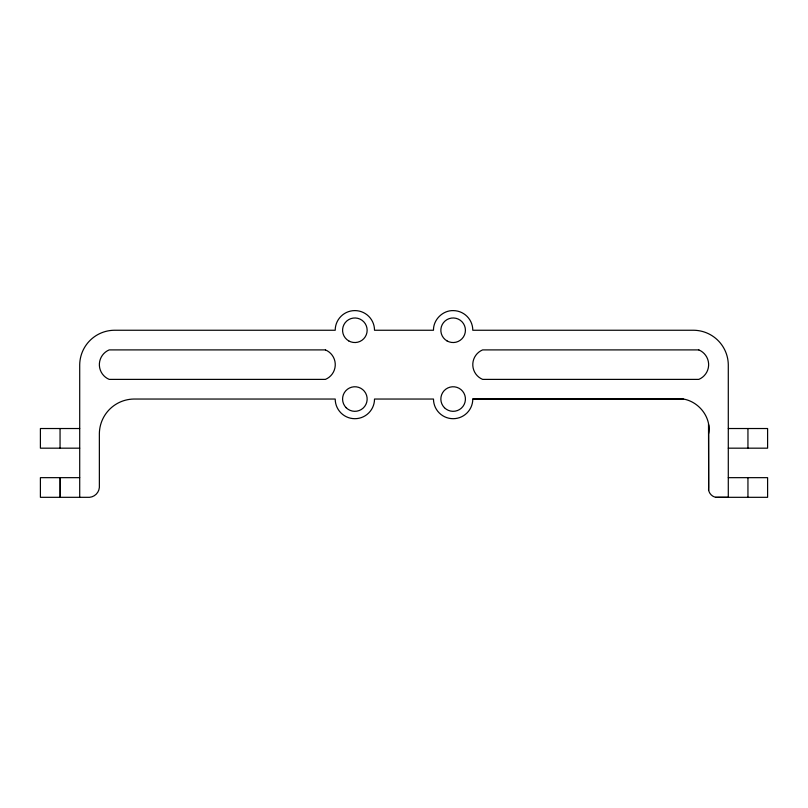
<?xml version="1.0" encoding="UTF-8"?>
<svg xmlns="http://www.w3.org/2000/svg" width="808" height="808" viewBox="0 0 808 808"><rect width="100%" height="100%" fill="white"/><g stroke="black" fill="none" stroke-linecap="round" stroke-linejoin="round"><path stroke-width="1.21" d="M708.636 433.441C712 414.211 693.476 395.688 674.246 399.041M79.709 477.659L40.4 477.659L40.4 497.314L89.537 497.314A10.847 10.847 0 0 0 99.364 487.487L99.364 433.441A35.007 35.007 0 0 1 133.754 399.041L335.209 399.041A19.655 19.655 0 0 0 354.864 418.696A19.655 19.655 0 0 0 374.518 399.041L433.482 399.041A19.655 19.655 0 0 0 453.136 418.696A19.655 19.655 0 0 0 472.791 399.041L683.598 399.162M472.791 399.041L682.285 399.041M79.709 428.523L40.4 428.523L40.4 448.177L79.709 448.177M728.291 428.523L767.6 428.523L767.6 448.177L728.291 448.177M728.291 477.659L767.6 477.659L767.6 497.314L718.464 497.314C712.969 498.273 707.677 492.981 708.636 487.487L708.636 425.392M715.787 497.284L728.291 497.314L728.291 364.65A35.007 35.007 0 0 0 693.9 330.25L472.791 330.25A19.655 19.655 0 0 0 453.349 310.605C442.774 310.262 433.25 319.675 433.482 330.25L374.518 330.25A19.655 19.655 0 0 0 354.864 310.595A19.655 19.655 0 0 0 335.209 330.25L114.1 330.25A35.007 35.007 0 0 0 79.709 364.65L79.709 497.314M708.515 424.079L708.677 490.163M747.945 428.523L747.945 448.177M747.945 477.659L747.945 497.314M60.297 477.659L60.297 497.314M60.055 428.523L60.055 448.177M60.055 477.659L60.055 497.314M325.432 349.904L109.191 349.904A15.968 15.968 0 0 0 109.191 379.386L325.432 379.386A15.968 15.968 0 0 0 325.432 349.904M698.809 349.904L482.618 349.904A15.968 15.968 0 0 0 482.618 379.386L698.809 379.386A15.968 15.968 0 0 0 698.809 349.904M348.723 340.895A12.282 12.282 0 0 0 367.145 330.25A12.282 12.282 0 0 0 348.723 319.614A12.282 12.282 0 0 0 348.723 340.895M446.996 340.895A12.282 12.282 0 0 0 465.418 330.25A12.282 12.282 0 0 0 446.996 319.614A12.282 12.282 0 0 0 446.996 340.895M444.451 407.727A12.282 12.282 0 0 0 465.004 402.222A12.282 12.282 0 0 0 449.955 387.173A12.282 12.282 0 0 0 444.451 407.727M346.178 407.727A12.282 12.282 0 0 0 366.731 402.222A12.282 12.282 0 0 0 351.682 387.173A12.282 12.282 0 0 0 346.178 407.727"/></g></svg>
